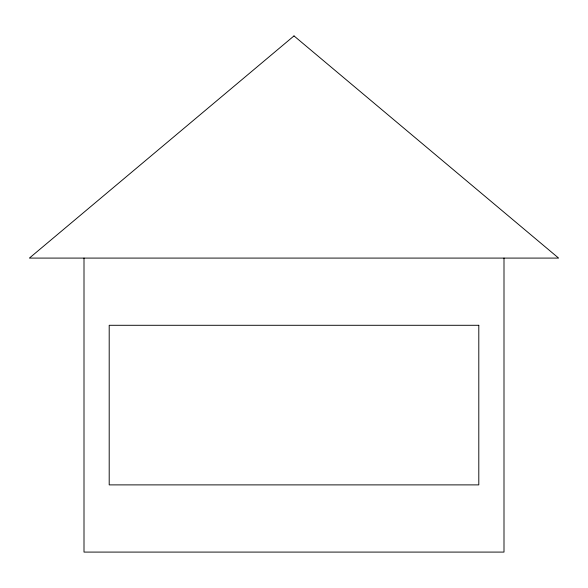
<?xml version="1.0" encoding="UTF-8"?>
<svg xmlns="http://www.w3.org/2000/svg" width="588" height="588" viewBox="0 0 588 588"><rect width="100%" height="100%" fill="white"/><g stroke="black" fill="none" stroke-linecap="round" stroke-linejoin="round"><path stroke-width="0.88" d="M503.997 258.088L503.997 552.088L84.003 552.088L84.003 258.088M294 35.912L29.4 258.088L558.6 258.088L294 35.912M478.801 325.289L109.199 325.289L109.199 484.887L478.801 484.887L478.801 325.289"/></g></svg>
